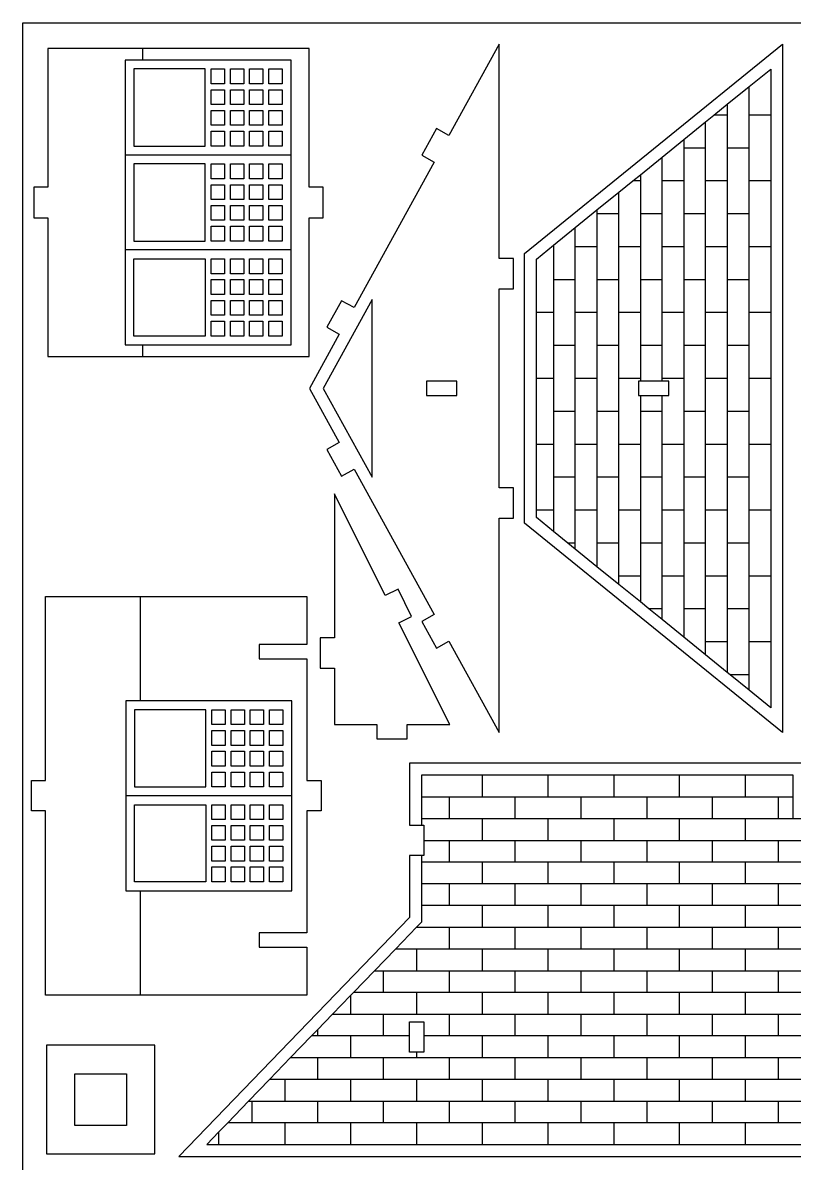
# Model space of a CAD drawing. Extents: x -20.4 to 71.3, y -7 to 58.8.
# Drawn here: x -20.44 to 6.68, y 18.7 to 58.78 of the extents above; entities that cross this region are included whole.
import ezdxf

# ---------------------------------------------------------------- set-up
doc = ezdxf.new("R2010")
doc.units = 0
doc.header["$MEASUREMENT"] = 0
doc.layers.get('0').update_dxf_attribs({"linetype": 'CONTINUOUS'})
doc.layers.add('ENGRAVING', color=1, linetype='CONTINUOUS')

msp = doc.modelspace()

# ---------------------------------------------------------------- linework, layer by layer
for points in [[(-20.443, -7.045), (-20.443, 58.781), (71.309, 58.781), (71.309, -7.045)], [(-19.559, 47.049), (-16.221, 47.049), (-10.376, 47.049), (-10.376, 51.932), (-9.876, 51.932), (-9.876, 53), (-10.376, 53), (-10.376, 57.883), (-16.221, 57.883), (-19.559, 57.883), (-19.559, 53), (-20.059, 53), (-20.059, 51.932), (-19.559, 51.932)], [(-3.688, 33.835), (-3.688, 41.367), (-3.188, 41.367), (-3.188, 42.435), (-3.688, 42.435), (-3.688, 49.433), (-3.188, 49.433), (-3.188, 50.501), (-3.688, 50.501), (-3.688, 58.032), (-5.459, 54.822), (-5.897, 55.063), (-6.413, 54.128), (-5.975, 53.887), (-8.797, 48.773), (-9.234, 49.014), (-9.75, 48.079), (-9.313, 47.838), (-10.363, 45.934), (-9.313, 44.03), (-9.75, 43.788), (-9.234, 42.853), (-8.797, 43.095), (-5.975, 37.981), (-6.413, 37.739), (-5.897, 36.804), (-5.459, 37.046)], [(-2.801, 41.191), (-2.801, 50.677), (6.274, 58.032), (6.274, 33.835)], [(-16.534, 54.448), (-14.031, 54.448), (-14.031, 57.159), (-16.534, 57.159)], [(-13.822, 56.638), (-13.822, 57.159), (-13.353, 57.159), (-13.353, 56.638)], [(-13.144, 56.638), (-13.144, 57.159), (-12.675, 57.159), (-12.675, 56.638)], [(-12.466, 56.638), (-12.466, 57.159), (-11.997, 57.159), (-11.997, 56.638)], [(-11.789, 56.638), (-11.789, 57.159), (-11.319, 57.159), (-11.319, 56.638)], [(-13.822, 55.908), (-13.822, 56.429), (-13.353, 56.429), (-13.353, 55.908)], [(-13.144, 55.908), (-13.144, 56.429), (-12.675, 56.429), (-12.675, 55.908)], [(-12.466, 55.908), (-12.466, 56.429), (-11.997, 56.429), (-11.997, 55.908)], [(-11.789, 55.908), (-11.789, 56.429), (-11.319, 56.429), (-11.319, 55.908)], [(-13.822, 55.178), (-13.822, 55.699), (-13.353, 55.699), (-13.353, 55.178)], [(-13.144, 55.178), (-13.144, 55.699), (-12.675, 55.699), (-12.675, 55.178)], [(-12.466, 55.178), (-12.466, 55.699), (-11.997, 55.699), (-11.997, 55.178)], [(-11.789, 55.178), (-11.789, 55.699), (-11.319, 55.699), (-11.319, 55.178)], [(-13.822, 54.448), (-13.822, 54.969), (-13.353, 54.969), (-13.353, 54.448)], [(-13.144, 54.448), (-13.144, 54.969), (-12.675, 54.969), (-12.675, 54.448)], [(-12.466, 54.448), (-12.466, 54.969), (-11.997, 54.969), (-11.997, 54.448)], [(-11.789, 54.448), (-11.789, 54.969), (-11.319, 54.969), (-11.319, 54.448)], [(-14.031, 51.11), (-14.031, 53.822), (-16.534, 53.822), (-16.534, 51.11)], [(-13.822, 53.3), (-13.822, 53.822), (-13.353, 53.822), (-13.353, 53.3)], [(-13.144, 53.822), (-12.675, 53.822), (-12.675, 53.3), (-13.144, 53.3)], [(-12.466, 53.3), (-12.466, 53.822), (-11.997, 53.822), (-11.997, 53.3)], [(-11.789, 53.3), (-11.789, 53.822), (-11.319, 53.822), (-11.319, 53.3)], [(-13.822, 52.57), (-13.822, 53.092), (-13.353, 53.092), (-13.353, 52.57)], [(-13.144, 52.57), (-13.144, 53.092), (-12.675, 53.092), (-12.675, 52.57)], [(-12.466, 52.57), (-12.466, 53.092), (-11.997, 53.092), (-11.997, 52.57)], [(-11.789, 52.57), (-11.789, 53.092), (-11.319, 53.092), (-11.319, 52.57)], [(-13.822, 51.84), (-13.822, 52.362), (-13.353, 52.362), (-13.353, 51.84)], [(-13.144, 51.84), (-13.144, 52.362), (-12.675, 52.362), (-12.675, 51.84)], [(-12.466, 51.84), (-12.466, 52.362), (-11.997, 52.362), (-11.997, 51.84)], [(-11.789, 51.84), (-11.789, 52.362), (-11.319, 52.362), (-11.319, 51.84)], [(-13.822, 51.11), (-13.822, 51.632), (-13.353, 51.632), (-13.353, 51.11)], [(-13.144, 51.11), (-13.144, 51.632), (-12.675, 51.632), (-12.675, 51.11)], [(-12.466, 51.11), (-12.466, 51.632), (-11.997, 51.632), (-11.997, 51.11)], [(-11.789, 51.11), (-11.789, 51.632), (-11.319, 51.632), (-11.319, 51.11)], [(-16.534, 47.773), (-16.534, 50.484), (-14.031, 50.484), (-14.031, 47.773)], [(-13.353, 50.484), (-13.353, 49.963), (-13.822, 49.963), (-13.822, 50.484)], [(-13.144, 49.963), (-13.144, 50.484), (-12.675, 50.484), (-12.675, 49.963)], [(-12.466, 49.963), (-12.466, 50.484), (-11.997, 50.484), (-11.997, 49.963)], [(-11.789, 50.484), (-11.319, 50.484), (-11.319, 49.963), (-11.789, 49.963)], [(-13.822, 49.233), (-13.822, 49.754), (-13.353, 49.754), (-13.353, 49.233)], [(-13.144, 49.233), (-13.144, 49.754), (-12.675, 49.754), (-12.675, 49.233)], [(-12.466, 49.233), (-12.466, 49.754), (-11.997, 49.754), (-11.997, 49.233)], [(-11.789, 49.233), (-11.789, 49.754), (-11.319, 49.754), (-11.319, 49.233)], [(-13.822, 48.503), (-13.822, 49.024), (-13.353, 49.024), (-13.353, 48.503)], [(-13.144, 48.503), (-13.144, 49.024), (-12.675, 49.024), (-12.675, 48.503)], [(-12.466, 48.503), (-12.466, 49.024), (-11.997, 49.024), (-11.997, 48.503)], [(-11.789, 48.503), (-11.789, 49.024), (-11.319, 49.024), (-11.319, 48.503)], [(-13.822, 47.773), (-13.822, 48.294), (-13.353, 48.294), (-13.353, 47.773)], [(-13.144, 47.773), (-13.144, 48.294), (-12.675, 48.294), (-12.675, 47.773)], [(-12.466, 47.773), (-12.466, 48.294), (-11.997, 48.294), (-11.997, 47.773)], [(-11.789, 47.773), (-11.789, 48.294), (-11.319, 48.294), (-11.319, 47.773)], [(-6.251, 45.684), (-5.183, 45.684), (-5.183, 46.184), (-6.251, 46.184)], [(1.203, 45.684), (1.274, 45.684), (2.038, 45.684), (2.271, 45.684), (2.271, 46.184), (2.038, 46.184), (1.274, 46.184), (1.203, 46.184)], [(-7.991, 33.616), (-6.923, 33.616), (-6.923, 34.116), (-5.428, 34.116), (-7.218, 37.696), (-6.771, 37.92), (-7.248, 38.875), (-7.696, 38.652), (-9.486, 42.232), (-9.486, 37.162), (-9.986, 37.162), (-9.986, 36.094), (-9.486, 36.094), (-9.486, 34.116), (-7.991, 34.116)], [(-19.64, 24.611), (-19.64, 31.08), (-20.14, 31.08), (-20.14, 32.148), (-19.64, 32.148), (-19.64, 38.617), (-16.302, 38.617), (-10.457, 38.617), (-10.457, 36.93), (-12.128, 36.93), (-12.128, 36.43), (-10.457, 36.43), (-10.457, 32.148), (-9.957, 32.148), (-9.957, 31.08), (-10.457, 31.08), (-10.457, 26.798), (-12.128, 26.798), (-12.128, 26.298), (-10.457, 26.298), (-10.457, 24.611), (-16.302, 24.611)], [(-16.511, 34.638), (-16.511, 31.927), (-14.008, 31.927), (-14.008, 34.638)], [(-13.799, 34.117), (-13.799, 34.638), (-13.33, 34.638), (-13.33, 34.117)], [(-13.121, 34.117), (-13.121, 34.638), (-12.652, 34.638), (-12.652, 34.117)], [(-12.444, 34.117), (-12.444, 34.638), (-11.974, 34.638), (-11.974, 34.117)], [(-11.766, 34.117), (-11.766, 34.638), (-11.296, 34.638), (-11.296, 34.117)], [(-13.799, 33.387), (-13.799, 33.908), (-13.33, 33.908), (-13.33, 33.387)], [(-13.121, 33.387), (-13.121, 33.908), (-12.652, 33.908), (-12.652, 33.387)], [(-12.444, 33.387), (-12.444, 33.908), (-11.974, 33.908), (-11.974, 33.387)], [(-11.766, 33.387), (-11.766, 33.908), (-11.296, 33.908), (-11.296, 33.387)], [(-13.799, 32.657), (-13.799, 33.178), (-13.33, 33.178), (-13.33, 32.657)], [(-13.121, 32.657), (-13.121, 33.178), (-12.652, 33.178), (-12.652, 32.657)], [(-12.444, 32.657), (-12.444, 33.178), (-11.974, 33.178), (-11.974, 32.657)], [(-11.766, 32.657), (-11.766, 33.178), (-11.296, 33.178), (-11.296, 32.657)], [(-14.96, 18.937), (31.765, 18.937), (23.648, 27.338), (23.648, 29.513), (23.231, 29.513), (23.148, 29.513), (23.148, 30.047), (23.148, 30.581), (23.231, 30.581), (23.648, 30.581), (23.648, 32.755), (-6.844, 32.755), (-6.844, 30.581), (-6.426, 30.581), (-6.344, 30.581), (-6.344, 30.047), (-6.344, 29.513), (-6.426, 29.513), (-6.844, 29.513), (-6.844, 27.338)], [(-13.799, 31.927), (-13.799, 32.448), (-13.33, 32.448), (-13.33, 31.927)], [(-13.121, 31.927), (-13.121, 32.448), (-12.652, 32.448), (-12.652, 31.927)], [(-12.444, 31.927), (-12.444, 32.448), (-11.974, 32.448), (-11.974, 31.927)], [(-11.766, 31.927), (-11.766, 32.448), (-11.296, 32.448), (-11.296, 31.927)], [(-16.511, 28.589), (-16.511, 31.301), (-14.008, 31.301), (-14.008, 28.589)], [(-13.799, 30.779), (-13.799, 31.301), (-13.33, 31.301), (-13.33, 30.779)], [(-13.121, 30.779), (-13.121, 31.301), (-12.652, 31.301), (-12.652, 30.779)], [(-12.444, 30.779), (-12.444, 31.301), (-11.974, 31.301), (-11.974, 30.779)], [(-11.766, 30.779), (-11.766, 31.301), (-11.296, 31.301), (-11.296, 30.779)], [(-13.799, 30.049), (-13.799, 30.571), (-13.33, 30.571), (-13.33, 30.049)], [(-13.121, 30.049), (-13.121, 30.571), (-12.652, 30.571), (-12.652, 30.049)], [(-12.444, 30.049), (-12.444, 30.571), (-11.974, 30.571), (-11.974, 30.049)], [(-11.766, 30.049), (-11.766, 30.571), (-11.296, 30.571), (-11.296, 30.049)], [(-13.799, 29.319), (-13.799, 29.841), (-13.33, 29.841), (-13.33, 29.319)], [(-13.121, 29.319), (-13.121, 29.841), (-12.652, 29.841), (-12.652, 29.319)], [(-12.444, 29.319), (-12.444, 29.841), (-11.974, 29.841), (-11.974, 29.319)], [(-11.766, 29.319), (-11.766, 29.841), (-11.296, 29.841), (-11.296, 29.319)], [(-13.799, 28.589), (-13.799, 29.111), (-13.33, 29.111), (-13.33, 28.589)], [(-13.121, 28.589), (-13.121, 29.111), (-12.652, 29.111), (-12.652, 28.589)], [(-12.444, 28.589), (-12.444, 29.111), (-11.974, 29.111), (-11.974, 28.589)], [(-11.766, 28.589), (-11.766, 29.111), (-11.296, 29.111), (-11.296, 28.589)], [(-6.844, 22.604), (-6.844, 23.173), (-6.844, 23.672), (-6.344, 23.672), (-6.344, 23.173), (-6.344, 22.604), (-6.604, 22.604)], [(-19.61, 19.03), (-15.796, 19.03), (-15.796, 22.844), (-19.61, 22.844)], [(-18.61, 20.03), (-18.61, 21.844), (-16.796, 21.844), (-16.796, 20.03)]]:
    msp.add_lwpolyline(points, close=True)
at = {"layer": 'ENGRAVING'}
for points in [[(-16.221, 57.472), (-16.221, 57.883)], [(-16.847, 57.472), (-16.847, 54.135)], [(-16.221, 57.472), (-16.847, 57.472)], [(-11.006, 57.472), (-16.221, 57.472)], [(-11.006, 54.135), (-11.006, 57.472)], [(5.093, 56.538), (5.857, 57.157)], [(5.857, 57.157), (5.857, 55.536)], [(4.329, 55.919), (5.093, 56.538)], [(5.093, 55.536), (5.093, 56.538)], [(3.857, 55.536), (4.329, 55.919)], [(4.329, 55.919), (4.329, 55.536)], [(3.565, 55.3), (3.857, 55.536)], [(4.329, 55.536), (3.857, 55.536)], [(4.329, 55.536), (4.329, 54.379)], [(5.093, 54.379), (5.093, 55.536)], [(5.857, 55.536), (5.093, 55.536)], [(5.857, 55.536), (5.857, 53.222)], [(2.802, 54.681), (3.565, 55.3)], [(3.565, 54.379), (3.565, 55.3)], [(2.038, 54.062), (2.802, 54.681)], [(2.802, 54.681), (2.802, 54.379)], [(-16.847, 54.135), (-11.006, 54.135)], [(-16.847, 54.135), (-16.847, 50.797)], [(-11.006, 50.797), (-11.006, 54.135)], [(2.802, 54.379), (2.802, 53.222)], [(3.565, 54.379), (2.802, 54.379)], [(4.329, 53.222), (3.565, 53.222), (3.565, 54.379)], [(4.329, 54.379), (4.329, 53.222)], [(5.093, 54.379), (4.329, 54.379)], [(5.093, 53.222), (5.093, 54.379)], [(1.274, 53.443), (2.038, 54.062)], [(2.038, 53.222), (2.038, 54.062)], [(1.003, 53.222), (1.274, 53.443)], [(1.274, 53.443), (1.274, 53.222)], [(0.511, 52.824), (1.003, 53.222)], [(1.274, 53.222), (1.003, 53.222)], [(1.274, 53.222), (1.274, 52.065)], [(2.038, 52.065), (2.038, 53.222)], [(2.802, 53.222), (2.038, 53.222)], [(2.802, 53.222), (2.802, 52.065)], [(3.565, 52.065), (3.565, 53.222)], [(4.329, 53.222), (4.329, 52.065)], [(5.093, 52.065), (5.093, 53.222)], [(5.857, 53.222), (5.093, 53.222)], [(5.857, 53.222), (5.857, 50.908)], [(-0.253, 52.205), (0.511, 52.824)], [(0.511, 52.065), (0.511, 52.824)], [(-1.017, 51.585), (-0.253, 52.205)], [(-0.253, 52.205), (-0.253, 52.065), (-0.253, 50.908)], [(0.511, 52.065), (-0.253, 52.065)], [(1.274, 50.908), (0.511, 50.908), (0.511, 52.065)], [(2.038, 52.065), (1.274, 52.065)], [(1.274, 52.065), (1.274, 50.908)], [(2.038, 50.908), (2.038, 52.065)], [(2.802, 52.065), (2.802, 50.908)], [(3.565, 52.065), (2.802, 52.065)], [(3.565, 50.908), (3.565, 52.065)], [(4.329, 52.065), (4.329, 50.908)], [(5.093, 52.065), (4.329, 52.065)], [(5.093, 50.908), (5.093, 52.065)], [(-1.781, 50.966), (-1.017, 51.585)], [(-1.017, 50.908), (-1.017, 51.585)], [(-2.384, 50.478), (-1.781, 50.966)], [(-1.781, 50.966), (-1.781, 49.751)], [(-1.017, 48.594), (-1.017, 49.751), (-1.017, 50.908)], [(-0.253, 50.908), (-1.017, 50.908)], [(-0.253, 50.908), (-0.253, 49.751)], [(0.511, 48.594), (0.511, 49.751), (0.511, 50.908)], [(1.274, 50.908), (1.274, 49.751)], [(2.038, 49.751), (2.038, 50.908)], [(2.802, 50.908), (2.038, 50.908)], [(2.802, 50.908), (2.802, 49.751)], [(3.565, 49.751), (3.565, 50.908)], [(4.329, 50.908), (3.565, 50.908)], [(4.329, 50.908), (4.329, 49.751)], [(5.093, 49.751), (5.093, 50.908)], [(5.857, 50.908), (5.093, 50.908)], [(5.857, 50.908), (5.857, 48.594)], [(-11.006, 50.797), (-16.847, 50.797)], [(-16.847, 50.797), (-16.847, 47.46)], [(-16.847, 47.46), (-16.221, 47.46), (-11.006, 47.46), (-11.006, 50.797)], [(-2.384, 48.594), (-2.384, 50.478)], [(-1.017, 49.751), (-1.781, 49.751)], [(-1.781, 49.751), (-1.781, 48.594)], [(-0.253, 49.751), (-0.253, 48.594)], [(0.511, 49.751), (-0.253, 49.751)], [(1.274, 49.751), (1.274, 48.594)], [(2.038, 49.751), (1.274, 49.751)], [(2.038, 48.594), (2.038, 49.751)], [(2.802, 49.751), (2.802, 48.594)], [(3.565, 49.751), (2.802, 49.751)], [(3.565, 48.594), (3.565, 49.751)], [(4.329, 49.751), (4.329, 48.594), (3.565, 48.594)], [(5.093, 49.751), (4.329, 49.751)], [(5.093, 48.594), (5.093, 49.751)], [(-2.384, 46.28), (-2.384, 48.594)], [(-1.781, 48.594), (-2.384, 48.594)], [(-1.781, 48.594), (-1.781, 47.437), (-1.781, 46.28)], [(-0.253, 48.594), (-1.017, 48.594)], [(-0.253, 47.437), (-0.253, 46.28), (-1.017, 46.28), (-1.017, 47.437), (-1.017, 48.594)], [(-0.253, 48.594), (-0.253, 47.437)], [(1.274, 47.437), (1.274, 46.28), (0.511, 46.28), (0.511, 47.437), (0.511, 48.594)], [(1.274, 48.594), (0.511, 48.594)], [(1.274, 48.594), (1.274, 47.437)], [(2.038, 47.437), (2.038, 48.594)], [(2.802, 48.594), (2.038, 48.594)], [(2.802, 48.594), (2.802, 47.437)], [(3.565, 47.437), (3.565, 48.594)], [(4.329, 48.594), (4.329, 47.437)], [(5.093, 47.437), (5.093, 48.594)], [(5.857, 48.594), (5.093, 48.594)], [(5.857, 48.594), (5.857, 46.28)], [(-16.221, 47.049), (-16.221, 47.46)], [(-1.017, 47.437), (-1.781, 47.437)], [(0.511, 47.437), (-0.253, 47.437)], [(2.038, 47.437), (1.274, 47.437)], [(2.802, 46.28), (2.038, 46.28), (2.038, 47.437)], [(3.565, 47.437), (2.802, 47.437)], [(2.802, 47.437), (2.802, 46.28)], [(3.565, 46.28), (3.565, 47.437)], [(4.329, 47.437), (4.329, 46.28)], [(5.093, 47.437), (4.329, 47.437)], [(5.093, 46.28), (5.093, 47.437)], [(-2.384, 43.966), (-2.384, 46.28)], [(-1.781, 46.28), (-2.384, 46.28)], [(-1.781, 46.28), (-1.781, 45.123), (-1.781, 43.966)], [(-0.253, 45.123), (-0.253, 43.966), (-1.017, 43.966), (-1.017, 45.123), (-1.017, 46.28)], [(-0.253, 46.28), (-0.253, 45.123)], [(1.274, 45.123), (1.274, 43.966), (0.511, 43.966), (0.511, 45.123), (0.511, 46.28)], [(1.274, 46.28), (1.274, 46.184)], [(2.038, 46.184), (2.038, 46.28)], [(2.802, 46.28), (2.802, 45.123)], [(3.565, 45.123), (3.565, 46.28)], [(4.329, 46.28), (3.565, 46.28)], [(4.329, 46.28), (4.329, 45.123)], [(5.093, 45.123), (5.093, 46.28)], [(5.857, 46.28), (5.093, 46.28)], [(5.857, 46.28), (5.857, 43.966)], [(1.274, 45.684), (1.274, 45.123)], [(2.038, 45.123), (2.038, 45.684)], [(-1.017, 45.123), (-1.781, 45.123)], [(0.511, 45.123), (-0.253, 45.123)], [(2.038, 45.123), (1.274, 45.123)], [(2.802, 43.966), (2.038, 43.966), (2.038, 45.123)], [(3.565, 45.123), (2.802, 45.123)], [(2.802, 45.123), (2.802, 43.966)], [(4.329, 45.123), (4.329, 43.966), (3.565, 43.966), (3.565, 45.123)], [(5.093, 45.123), (4.329, 45.123)], [(5.857, 43.966), (5.093, 43.966), (5.093, 45.123)], [(-2.384, 41.652), (-2.384, 43.966)], [(-1.781, 43.966), (-2.384, 43.966)], [(-1.781, 43.966), (-1.781, 42.809)], [(-1.017, 41.652), (-1.017, 42.809), (-1.017, 43.966)], [(-0.253, 43.966), (-0.253, 42.809)], [(1.274, 41.652), (0.511, 41.652), (0.511, 42.809), (0.511, 43.966)], [(1.274, 43.966), (1.274, 42.809)], [(2.038, 42.809), (2.038, 43.966)], [(2.802, 43.966), (2.802, 42.809)], [(3.565, 42.809), (3.565, 43.966)], [(4.329, 43.966), (4.329, 42.809)], [(5.093, 42.809), (5.093, 43.966)], [(5.857, 43.966), (5.857, 41.652)], [(-1.781, 42.809), (-1.781, 41.652)], [(-1.017, 42.809), (-1.781, 42.809)], [(-0.253, 42.809), (-0.253, 41.652)], [(0.511, 42.809), (-0.253, 42.809)], [(1.274, 42.809), (1.274, 41.652)], [(2.038, 42.809), (1.274, 42.809)], [(2.038, 41.652), (2.038, 42.809)], [(2.802, 42.809), (2.802, 41.652)], [(3.565, 42.809), (2.802, 42.809)], [(3.565, 41.652), (3.565, 42.809)], [(4.329, 42.809), (4.329, 41.652)], [(5.093, 42.809), (4.329, 42.809)], [(5.093, 41.652), (5.093, 42.809)], [(-2.384, 41.39), (-2.384, 41.652)], [(-1.781, 41.652), (-2.384, 41.652)], [(-1.781, 40.901), (-2.384, 41.39)], [(-1.781, 41.652), (-1.781, 40.901)], [(-1.017, 40.282), (-1.017, 40.495), (-1.017, 41.652)], [(-0.253, 41.652), (-1.017, 41.652)], [(-0.253, 41.652), (-0.253, 40.495)], [(0.511, 40.495), (0.511, 41.652)], [(1.274, 41.652), (1.274, 40.495)], [(2.802, 39.338), (2.038, 39.338), (2.038, 40.495), (2.038, 41.652)], [(2.802, 41.652), (2.038, 41.652)], [(2.802, 41.652), (2.802, 40.495)], [(4.329, 40.495), (4.329, 39.338), (3.565, 39.338), (3.565, 40.495), (3.565, 41.652)], [(4.329, 41.652), (3.565, 41.652)], [(4.329, 41.652), (4.329, 40.495)], [(5.857, 39.338), (5.093, 39.338), (5.093, 40.495), (5.093, 41.652)], [(5.857, 41.652), (5.093, 41.652)], [(5.857, 41.652), (5.857, 39.338)], [(-1.28, 40.495), (-1.781, 40.901)], [(-1.017, 40.282), (-1.28, 40.495)], [(-1.017, 40.495), (-1.28, 40.495)], [(-0.253, 40.495), (-0.253, 39.663)], [(0.511, 40.495), (-0.253, 40.495)], [(0.511, 39.338), (0.511, 40.495)], [(2.038, 40.495), (1.274, 40.495)], [(1.274, 40.495), (1.274, 39.338)], [(3.565, 40.495), (2.802, 40.495)], [(2.802, 40.495), (2.802, 39.338)], [(5.093, 40.495), (4.329, 40.495)], [(-0.253, 39.663), (-1.017, 40.282)], [(0.511, 39.044), (-0.253, 39.663)], [(0.511, 39.044), (0.511, 39.338)], [(1.274, 39.338), (0.511, 39.338)], [(1.274, 39.338), (1.274, 38.425)], [(2.038, 38.181), (2.038, 39.338)], [(2.802, 39.338), (2.802, 38.181)], [(3.565, 38.181), (3.565, 39.338)], [(4.329, 39.338), (4.329, 38.181)], [(5.093, 38.181), (5.093, 39.338)], [(5.857, 39.338), (5.857, 37.024)], [(1.274, 38.425), (0.511, 39.044)], [(-16.302, 34.951), (-16.302, 38.617)], [(1.574, 38.181), (1.274, 38.425)], [(2.038, 37.806), (1.574, 38.181)], [(2.038, 37.806), (2.038, 38.181), (1.574, 38.181)], [(3.565, 38.181), (2.802, 38.181)], [(2.802, 38.181), (2.802, 37.187)], [(3.565, 37.024), (3.565, 38.181)], [(5.093, 38.181), (4.329, 38.181)], [(4.329, 38.181), (4.329, 37.024)], [(5.857, 37.024), (5.093, 37.024), (5.093, 38.181)], [(2.802, 37.187), (2.038, 37.806)], [(3.565, 36.568), (2.802, 37.187)], [(3.565, 36.568), (3.565, 37.024)], [(4.329, 37.024), (3.565, 37.024)], [(4.329, 37.024), (4.329, 35.949)], [(5.093, 35.867), (5.093, 37.024)], [(5.857, 37.024), (5.857, 34.71)], [(4.329, 35.949), (3.565, 36.568)], [(4.429, 35.867), (4.329, 35.949)], [(5.093, 35.33), (4.429, 35.867)], [(5.093, 35.867), (4.429, 35.867)], [(5.093, 35.33), (5.093, 35.867)], [(5.857, 34.71), (5.093, 35.33)], [(-16.302, 34.951), (-16.824, 34.951), (-16.824, 31.614)], [(-10.983, 31.614), (-10.983, 34.951), (-16.302, 34.951)], [(-4.29, 32.338), (-6.426, 32.338)], [(-6.426, 32.338), (-6.426, 31.574)], [(-1.976, 32.338), (-4.29, 32.338)], [(-4.29, 32.338), (-4.29, 31.574)], [(0.338, 32.338), (-1.976, 32.338)], [(-1.976, 32.338), (-1.976, 31.574)], [(2.652, 32.338), (0.338, 32.338)], [(0.338, 32.338), (0.338, 31.574)], [(4.966, 32.338), (2.652, 32.338)], [(2.652, 31.574), (2.652, 32.338)], [(4.966, 31.574), (4.966, 32.338)], [(6.65, 32.338), (4.966, 32.338)], [(6.65, 31.574), (6.65, 32.338)], [(-16.824, 31.614), (-16.824, 28.276), (-16.302, 28.276)], [(-10.983, 31.614), (-16.824, 31.614)], [(-10.983, 28.276), (-10.983, 31.614)], [(-6.426, 31.574), (-6.426, 30.81)], [(-6.426, 31.574), (-5.447, 31.574)], [(-5.447, 31.574), (-4.29, 31.574)], [(-5.447, 31.574), (-5.447, 30.81)], [(-4.29, 31.574), (-3.133, 31.574)], [(-3.133, 31.574), (-1.976, 31.574)], [(-3.133, 30.81), (-3.133, 31.574)], [(-1.976, 31.574), (-0.819, 31.574)], [(-0.819, 31.574), (0.338, 31.574)], [(-0.819, 31.574), (-0.819, 30.81)], [(0.338, 31.574), (1.495, 31.574)], [(1.495, 31.574), (1.495, 30.81)], [(1.495, 31.574), (2.652, 31.574), (3.809, 31.574)], [(3.809, 30.81), (3.809, 31.574)], [(3.809, 31.574), (4.966, 31.574)], [(4.966, 31.574), (6.123, 31.574)], [(6.123, 31.574), (6.65, 31.574)], [(6.123, 30.81), (6.123, 31.574)], [(6.65, 30.81), (6.65, 31.574)], [(-6.426, 30.81), (-5.447, 30.81)], [(-6.426, 30.81), (-6.426, 30.581)], [(-5.447, 30.81), (-4.29, 30.81)], [(-4.29, 30.81), (-4.29, 30.047)], [(-4.29, 30.81), (-3.133, 30.81), (-1.976, 30.81), (-1.976, 30.047)], [(-1.976, 30.81), (-0.819, 30.81), (0.338, 30.81), (0.338, 30.047)], [(0.338, 30.81), (1.495, 30.81)], [(1.495, 30.81), (2.652, 30.81)], [(2.652, 30.81), (3.809, 30.81)], [(2.652, 30.047), (2.652, 30.81)], [(3.809, 30.81), (4.966, 30.81)], [(4.966, 30.047), (4.966, 30.81), (6.123, 30.81), (6.65, 30.81)], [(6.65, 30.81), (7.28, 30.81)], [(-6.344, 30.047), (-5.447, 30.047)], [(-5.447, 30.047), (-5.447, 29.283)], [(-5.447, 30.047), (-4.29, 30.047)], [(-4.29, 30.047), (-3.133, 30.047)], [(-3.133, 30.047), (-1.976, 30.047)], [(-3.133, 29.283), (-3.133, 30.047)], [(-1.976, 30.047), (-0.819, 30.047)], [(-0.819, 30.047), (0.338, 30.047)], [(0.338, 30.047), (1.495, 30.047), (1.495, 29.283), (0.338, 29.283), (-0.819, 29.283)], [(-0.819, 30.047), (-0.819, 29.283)], [(1.495, 30.047), (2.652, 30.047)], [(2.652, 30.047), (3.809, 30.047)], [(3.809, 30.047), (4.966, 30.047)], [(3.809, 29.283), (3.809, 30.047)], [(4.966, 30.047), (6.123, 30.047)], [(6.123, 30.047), (7.28, 30.047)], [(6.123, 29.283), (6.123, 30.047)], [(-6.426, 29.513), (-6.426, 29.283)], [(-6.426, 29.283), (-6.426, 28.519)], [(-5.447, 29.283), (-6.426, 29.283)], [(-4.29, 29.283), (-4.29, 28.519), (-5.447, 28.519), (-6.426, 28.519)], [(-3.133, 29.283), (-4.29, 29.283), (-5.447, 29.283)], [(-1.976, 29.283), (-3.133, 29.283)], [(-0.819, 29.283), (-1.976, 29.283)], [(-1.976, 29.283), (-1.976, 28.519)], [(0.338, 29.283), (0.338, 28.519)], [(2.652, 29.283), (1.495, 29.283)], [(3.809, 29.283), (2.652, 29.283)], [(2.652, 28.519), (2.652, 29.283)], [(4.966, 29.283), (3.809, 29.283)], [(7.28, 28.519), (6.123, 28.519), (4.966, 28.519), (4.966, 29.283)], [(6.123, 29.283), (4.966, 29.283)], [(7.28, 29.283), (6.123, 29.283)], [(-6.426, 28.519), (-6.426, 27.756)], [(-5.447, 28.519), (-5.447, 27.756), (-6.426, 27.756)], [(-3.133, 28.519), (-4.29, 28.519)], [(-1.976, 28.519), (-3.133, 28.519)], [(-0.819, 28.519), (-0.819, 27.756), (-1.976, 27.756), (-3.133, 27.756), (-3.133, 28.519)], [(-0.819, 28.519), (-1.976, 28.519)], [(0.338, 28.519), (-0.819, 28.519)], [(1.495, 28.519), (0.338, 28.519)], [(2.652, 28.519), (1.495, 28.519)], [(1.495, 28.519), (1.495, 27.756)], [(3.809, 28.519), (2.652, 28.519)], [(3.809, 27.756), (3.809, 28.519)], [(4.966, 28.519), (3.809, 28.519)], [(8.437, 27.756), (7.28, 27.756), (6.123, 27.756), (6.123, 28.519)], [(-16.302, 28.276), (-10.983, 28.276)], [(-16.302, 24.611), (-16.302, 28.276)], [(-6.426, 27.756), (-6.426, 27.17)], [(-4.29, 27.756), (-5.447, 27.756)], [(-4.29, 27.756), (-4.29, 26.992)], [(-3.133, 27.756), (-4.29, 27.756)], [(-1.976, 27.756), (-1.976, 26.992)], [(0.338, 27.756), (-0.819, 27.756)], [(0.338, 27.756), (0.338, 26.992)], [(1.495, 27.756), (0.338, 27.756)], [(2.652, 27.756), (1.495, 27.756)], [(2.652, 26.992), (2.652, 27.756)], [(3.809, 27.756), (2.652, 27.756)], [(4.966, 27.756), (3.809, 27.756)], [(4.966, 26.992), (4.966, 27.756)], [(6.123, 27.756), (4.966, 27.756)], [(-6.598, 26.992), (-7.336, 26.228)], [(-6.598, 26.992), (-5.447, 26.992), (-5.447, 26.228), (-6.604, 26.228), (-7.336, 26.228)], [(-6.426, 27.17), (-6.598, 26.992)], [(-5.447, 26.992), (-4.29, 26.992)], [(-4.29, 26.992), (-3.133, 26.992)], [(-3.133, 26.992), (-1.976, 26.992)], [(-3.133, 26.228), (-3.133, 26.992)], [(-0.819, 26.992), (-0.819, 26.228), (-1.976, 26.228), (-3.133, 26.228)], [(-1.976, 26.992), (-0.819, 26.992)], [(-0.819, 26.992), (0.338, 26.992)], [(0.338, 26.992), (1.495, 26.992)], [(1.495, 26.992), (2.652, 26.992)], [(1.495, 26.992), (1.495, 26.228)], [(2.652, 26.992), (3.809, 26.992)], [(3.809, 26.992), (4.966, 26.992)], [(3.809, 26.228), (3.809, 26.992)], [(4.966, 26.992), (6.123, 26.992)], [(7.28, 26.228), (6.123, 26.228), (6.123, 26.992), (7.28, 26.992), (8.437, 26.992)], [(-7.336, 26.228), (-8.074, 25.464)], [(-6.604, 26.228), (-6.604, 25.464)], [(-4.29, 26.228), (-5.447, 26.228)], [(-4.29, 26.228), (-4.29, 25.464)], [(-3.133, 26.228), (-4.29, 26.228)], [(-1.976, 26.228), (-1.976, 25.464)], [(0.338, 26.228), (-0.819, 26.228)], [(1.495, 26.228), (0.338, 26.228)], [(0.338, 26.228), (0.338, 25.464)], [(2.652, 26.228), (1.495, 26.228)], [(2.652, 25.464), (2.652, 26.228)], [(3.809, 26.228), (2.652, 26.228)], [(4.966, 26.228), (3.809, 26.228)], [(4.966, 25.464), (4.966, 26.228)], [(6.123, 26.228), (4.966, 26.228)], [(-8.074, 25.464), (-8.812, 24.701)], [(-8.074, 25.464), (-7.761, 25.464)], [(-7.761, 24.701), (-7.761, 25.464)], [(-7.761, 25.464), (-6.604, 25.464)], [(-6.604, 25.464), (-5.447, 25.464)], [(-5.447, 25.464), (-4.29, 25.464), (-3.133, 25.464)], [(-5.447, 25.464), (-5.447, 24.701)], [(-3.133, 24.701), (-3.133, 25.464)], [(-3.133, 25.464), (-1.976, 25.464), (-0.819, 25.464)], [(-0.819, 25.464), (0.338, 25.464), (1.495, 25.464)], [(-0.819, 25.464), (-0.819, 24.701)], [(1.495, 25.464), (1.495, 24.701)], [(1.495, 25.464), (2.652, 25.464), (3.809, 25.464)], [(3.809, 24.701), (3.809, 25.464)], [(3.809, 25.464), (4.966, 25.464), (6.123, 25.464)], [(6.123, 24.701), (6.123, 25.464)], [(6.123, 25.464), (7.28, 25.464)], [(-8.918, 24.59), (-9.55, 23.937)], [(-8.812, 24.701), (-8.918, 24.59)], [(-8.918, 24.59), (-8.918, 23.937)], [(-7.761, 24.701), (-8.812, 24.701)], [(-6.604, 24.701), (-7.761, 24.701)], [(-5.447, 24.701), (-6.604, 24.701)], [(-6.604, 24.701), (-6.604, 23.937)], [(-4.29, 24.701), (-5.447, 24.701)], [(-4.29, 24.701), (-4.29, 23.937)], [(-3.133, 24.701), (-4.29, 24.701)], [(-1.976, 24.701), (-3.133, 24.701)], [(-1.976, 24.701), (-1.976, 23.937)], [(-0.819, 24.701), (-1.976, 24.701)], [(1.495, 24.701), (0.338, 24.701), (-0.819, 24.701)], [(0.338, 24.701), (0.338, 23.937)], [(3.809, 24.701), (2.652, 24.701), (1.495, 24.701)], [(2.652, 23.937), (2.652, 24.701)], [(6.123, 24.701), (4.966, 24.701), (3.809, 24.701)], [(4.966, 23.937), (4.966, 24.701)], [(7.28, 24.701), (6.123, 24.701)], [(-9.55, 23.937), (-10.075, 23.393)], [(-9.55, 23.937), (-8.918, 23.937)], [(-8.918, 23.937), (-7.761, 23.937)], [(-7.761, 23.173), (-7.761, 23.937)], [(-7.761, 23.937), (-6.604, 23.937)], [(-6.604, 23.937), (-5.447, 23.937)], [(-5.447, 23.937), (-4.29, 23.937)], [(-5.447, 23.937), (-5.447, 23.173)], [(-4.29, 23.937), (-3.133, 23.937)], [(-3.133, 23.937), (-1.976, 23.937)], [(-3.133, 23.173), (-3.133, 23.937)], [(-1.976, 23.937), (-0.819, 23.937)], [(-0.819, 23.937), (0.338, 23.937)], [(-0.819, 23.937), (-0.819, 23.173)], [(0.338, 23.937), (1.495, 23.937)], [(1.495, 23.937), (1.495, 23.173)], [(1.495, 23.937), (2.652, 23.937), (3.809, 23.937)], [(3.809, 23.173), (3.809, 23.937)], [(3.809, 23.937), (4.966, 23.937)], [(4.966, 23.937), (6.123, 23.937)], [(6.123, 23.173), (6.123, 23.937)], [(6.123, 23.937), (7.28, 23.937)], [(-10.075, 23.393), (-10.288, 23.173)], [(-10.075, 23.393), (-10.075, 23.173)], [(-10.288, 23.173), (-11.025, 22.41)], [(-10.075, 23.173), (-10.288, 23.173)], [(-8.918, 23.173), (-10.075, 23.173)], [(-7.761, 23.173), (-8.918, 23.173)], [(-8.918, 23.173), (-8.918, 22.41)], [(-6.844, 23.173), (-7.761, 23.173)], [(-5.447, 23.173), (-6.344, 23.173)], [(-4.29, 23.173), (-5.447, 23.173)], [(-4.29, 23.173), (-4.29, 22.41)], [(-3.133, 23.173), (-4.29, 23.173)], [(-1.976, 23.173), (-3.133, 23.173)], [(-1.976, 23.173), (-1.976, 22.41)], [(-0.819, 23.173), (-1.976, 23.173)], [(0.338, 23.173), (-0.819, 23.173)], [(0.338, 23.173), (0.338, 22.41)], [(1.495, 23.173), (0.338, 23.173)], [(3.809, 23.173), (2.652, 23.173), (1.495, 23.173)], [(2.652, 22.41), (2.652, 23.173)], [(4.966, 23.173), (3.809, 23.173)], [(4.966, 22.41), (4.966, 23.173)], [(6.123, 23.173), (4.966, 23.173)], [(7.28, 23.173), (6.123, 23.173)], [(-6.604, 22.604), (-6.604, 22.41)], [(-11.025, 22.41), (-11.763, 21.646)], [(-11.025, 22.41), (-10.075, 22.41)], [(-10.075, 22.41), (-8.918, 22.41)], [(-10.075, 22.41), (-10.075, 21.646)], [(-8.918, 22.41), (-7.761, 22.41)], [(-7.761, 21.646), (-7.761, 22.41)], [(-7.761, 22.41), (-6.604, 22.41)], [(-6.604, 22.41), (-5.447, 22.41)], [(-5.447, 22.41), (-4.29, 22.41)], [(-5.447, 22.41), (-5.447, 21.646)], [(-4.29, 22.41), (-3.133, 22.41)], [(-3.133, 22.41), (-1.976, 22.41)], [(-3.133, 21.646), (-3.133, 22.41)], [(-1.976, 22.41), (-0.819, 22.41)], [(-0.819, 22.41), (0.338, 22.41)], [(-0.819, 22.41), (-0.819, 21.646)], [(0.338, 22.41), (1.495, 22.41)], [(1.495, 22.41), (1.495, 21.646)], [(1.495, 22.41), (2.652, 22.41)], [(2.652, 22.41), (3.809, 22.41)], [(6.123, 21.646), (4.966, 21.646), (3.809, 21.646), (3.809, 22.41), (4.966, 22.41), (6.123, 22.41)], [(8.437, 21.646), (7.28, 21.646), (6.123, 21.646), (6.123, 22.41), (7.28, 22.41), (8.437, 22.41)], [(-11.763, 21.646), (-12.501, 20.882)], [(-11.232, 21.646), (-11.763, 21.646)], [(-11.232, 21.646), (-11.232, 20.882)], [(-10.075, 21.646), (-11.232, 21.646)], [(-8.918, 21.646), (-10.075, 21.646)], [(-7.761, 21.646), (-8.918, 21.646)], [(-8.918, 21.646), (-8.918, 20.882)], [(-6.604, 21.646), (-7.761, 21.646)], [(-5.447, 21.646), (-6.604, 21.646)], [(-6.604, 21.646), (-6.604, 20.882)], [(-4.29, 21.646), (-5.447, 21.646)], [(-4.29, 21.646), (-4.29, 20.882)], [(-3.133, 21.646), (-4.29, 21.646)], [(-1.976, 21.646), (-3.133, 21.646)], [(-0.819, 21.646), (-1.976, 21.646)], [(-1.976, 21.646), (-1.976, 20.882)], [(0.338, 21.646), (-0.819, 21.646)], [(0.338, 21.646), (0.338, 20.882)], [(1.495, 21.646), (0.338, 21.646)], [(2.652, 21.646), (1.495, 21.646)], [(2.652, 20.882), (2.652, 21.646)], [(3.809, 21.646), (2.652, 21.646)], [(4.966, 20.882), (4.966, 21.646)], [(-12.389, 20.882), (-12.389, 20.118), (-13.239, 20.118)], [(-12.501, 20.882), (-13.239, 20.118)], [(-12.501, 20.882), (-12.389, 20.882)], [(-12.389, 20.882), (-11.232, 20.882)], [(-11.232, 20.882), (-10.075, 20.882)], [(-10.075, 20.882), (-8.918, 20.882), (-7.761, 20.882)], [(-10.075, 20.882), (-10.075, 20.118)], [(-7.761, 20.118), (-7.761, 20.882)], [(-7.761, 20.882), (-6.604, 20.882)], [(-6.604, 20.882), (-5.447, 20.882)], [(-5.447, 20.882), (-4.29, 20.882)], [(-5.447, 20.882), (-5.447, 20.118)], [(-4.29, 20.882), (-3.133, 20.882)], [(-3.133, 20.882), (-1.976, 20.882)], [(-1.976, 20.118), (-3.133, 20.118), (-3.133, 20.882)], [(-1.976, 20.882), (-0.819, 20.882)], [(-0.819, 20.882), (0.338, 20.882)], [(-0.819, 20.882), (-0.819, 20.118)], [(0.338, 20.882), (1.495, 20.882)], [(1.495, 20.882), (2.652, 20.882)], [(1.495, 20.882), (1.495, 20.118)], [(2.652, 20.882), (3.809, 20.882)], [(3.809, 20.882), (4.966, 20.882)], [(3.809, 20.118), (3.809, 20.882)], [(4.966, 20.882), (6.123, 20.882)], [(8.437, 20.118), (7.28, 20.118), (6.123, 20.118), (6.123, 20.882), (7.28, 20.882), (8.437, 20.882)], [(-13.239, 20.118), (-13.546, 19.8)], [(-11.232, 20.118), (-12.389, 20.118)], [(-11.232, 20.118), (-11.232, 19.355)], [(-10.075, 20.118), (-11.232, 20.118)], [(-8.918, 20.118), (-10.075, 20.118)], [(-8.918, 20.118), (-8.918, 19.355)], [(-7.761, 20.118), (-8.918, 20.118)], [(-6.604, 20.118), (-7.761, 20.118)], [(-6.604, 20.118), (-6.604, 19.355)], [(-5.447, 20.118), (-6.604, 20.118)], [(-4.29, 20.118), (-5.447, 20.118)], [(-4.29, 20.118), (-4.29, 19.355)], [(-3.133, 20.118), (-4.29, 20.118)], [(-0.819, 20.118), (-1.976, 20.118)], [(-1.976, 20.118), (-1.976, 19.355)], [(0.338, 20.118), (-0.819, 20.118)], [(0.338, 20.118), (0.338, 19.355)], [(1.495, 20.118), (0.338, 20.118)], [(2.652, 20.118), (1.495, 20.118)], [(2.652, 19.355), (2.652, 20.118)], [(3.809, 20.118), (2.652, 20.118)], [(4.966, 20.118), (3.809, 20.118)], [(4.966, 19.355), (4.966, 20.118)], [(6.123, 20.118), (4.966, 20.118)], [(-13.546, 19.8), (-13.977, 19.355)], [(-13.546, 19.355), (-13.546, 19.8)], [(-13.977, 19.355), (-13.546, 19.355)], [(-13.546, 19.355), (-11.232, 19.355)], [(-11.232, 19.355), (-8.918, 19.355)], [(-8.918, 19.355), (-6.604, 19.355)], [(-6.604, 19.355), (-4.29, 19.355)], [(-4.29, 19.355), (-1.976, 19.355)], [(-1.976, 19.355), (0.338, 19.355)], [(0.338, 19.355), (2.652, 19.355)], [(2.652, 19.355), (4.966, 19.355)], [(4.966, 19.355), (7.28, 19.355)]]:
    msp.add_lwpolyline(points, dxfattribs=at)
msp.add_lwpolyline([(-8.163, 49.057), (-9.887, 45.934), (-8.163, 42.811)], close=True, dxfattribs=at)

doc.saveas('drawing.dxf')
